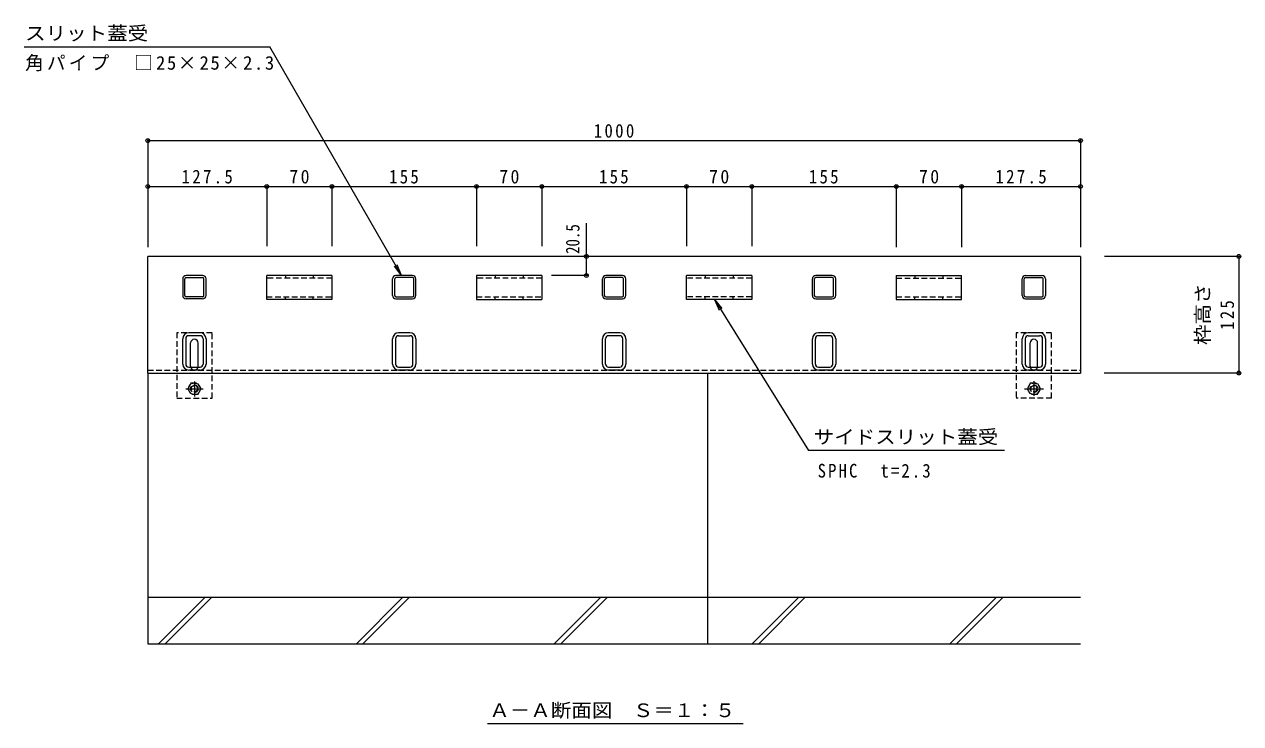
# Model space of a CAD drawing. Units: millimetres at full size, sheet at 1:5. Extents: x -1382 to 1946, y -1318 to 1367.
# Drawn here: x -1382 to -78, y -1015 to -266 of the extents above; entities that cross this region are included whole.
import ezdxf
from ezdxf.enums import TextEntityAlignment as Align

# ---------------------------------------------------------------- set-up
doc = ezdxf.new("R2010")
doc.units = ezdxf.units.MM
doc.header["$LTSCALE"] = 5
doc.header["$PDMODE"] = 32
doc.header["$PDSIZE"] = 4
doc.linetypes.add('CHAIN1', pattern=[8, 5, -1, 1, -1])
doc.linetypes.add('DASHED1', pattern=[1.8, 1.2, -0.6])
for name, color, linetype, lineweight in [('4-0_OUTLINE-0', 7, 'Continuous', 9), ('4-3_A_床ライン引きB', 7, 'DASHED1', 9), ('4-4_0108_天井情報・�', 7, 'Continuous', 9), ('4-5_0055_アルミ建具_', 7, 'Continuous', 9), ('4-F_10ﾎﾞﾙﾄ__1', 6, 'Continuous', 5)]:
    doc.layers.add(name, color=color, linetype=linetype, lineweight=lineweight)
doc.styles.add('ＭＳ ゴシック', font='')
doc.styles.get('ＭＳ ゴシック').set_extended_font_data('MS Gothic')

msp = doc.modelspace()

# ---------------------------------------------------------------- linework, layer by layer
at = {"layer": '4-0_OUTLINE-0'}
for p, q in [((-1249.254, -639.718), (-1249.254, -514.718)), ((-249.254, -514.718), (-1249.254, -514.718)), ((-249.254, -514.718), (-249.254, -639.718)), ((-1211.806, -538.818), (-1211.806, -556.618)), ((-1209.506, -556.618), (-1209.506, -538.818)), ((-1190.406, -535.218), (-1208.206, -535.218)), ((-1208.206, -537.518), (-1190.406, -537.518)), ((-1189.106, -556.618), (-1189.106, -538.818)), ((-1186.806, -556.618), (-1186.806, -538.818)), ((-986.756, -556.618), (-986.756, -538.818)), ((-984.456, -556.618), (-984.456, -538.818)), ((-965.356, -535.218), (-983.156, -535.218)), ((-965.356, -537.518), (-983.156, -537.518)), ((-964.056, -556.618), (-964.056, -538.818)), ((-961.756, -556.618), (-961.756, -538.818)), ((-761.756, -556.618), (-761.756, -538.818)), ((-759.456, -556.618), (-759.456, -538.818)), ((-740.356, -535.218), (-758.156, -535.218)), ((-740.356, -537.518), (-758.156, -537.518)), ((-739.056, -556.618), (-739.056, -538.818)), ((-736.756, -556.618), (-736.756, -538.818)), ((-536.756, -556.618), (-536.756, -538.818)), ((-534.456, -556.618), (-534.456, -538.818)), ((-515.356, -535.218), (-533.156, -535.218)), ((-515.356, -537.518), (-533.156, -537.518)), ((-514.056, -556.618), (-514.056, -538.818)), ((-511.756, -556.618), (-511.756, -538.818)), ((-311.914, -556.618), (-311.914, -538.818)), ((-309.614, -556.618), (-309.614, -538.818)), ((-308.314, -535.218), (-290.514, -535.218)), ((-308.314, -537.518), (-290.176, -537.518)), ((-289.214, -556.618), (-289.214, -538.818)), ((-286.914, -538.818), (-286.914, -556.618)), ((-1190.406, -557.918), (-1208.206, -557.918)), ((-1190.406, -560.218), (-1208.206, -560.218)), ((-983.156, -557.918), (-965.356, -557.918)), ((-983.156, -560.218), (-965.356, -560.218)), ((-758.156, -557.918), (-740.356, -557.918)), ((-758.156, -560.218), (-740.356, -560.218)), ((-533.156, -557.918), (-515.356, -557.918)), ((-533.156, -560.218), (-515.356, -560.218)), ((-308.314, -557.918), (-290.514, -557.918)), ((-308.314, -560.218), (-290.514, -560.218)), ((-1193.154, -596.518), (-1205.354, -596.518)), ((-1193.154, -599.718), (-1205.354, -599.718)), ((-968.154, -596.518), (-980.354, -596.518)), ((-980.354, -599.718), (-968.154, -599.718)), ((-743.154, -596.518), (-755.354, -596.518)), ((-743.154, -599.718), (-755.354, -599.718)), ((-518.154, -596.518), (-530.354, -596.518)), ((-518.154, -599.718), (-530.354, -599.718)), ((-293.154, -596.518), (-305.354, -596.518)), ((-305.354, -599.718), (-293.154, -599.718)), ((-1211.754, -630.118), (-1211.754, -602.918)), ((-1208.554, -602.918), (-1208.554, -630.118)), ((-1203.254, -632.518), (-1203.254, -607.518)), ((-1195.254, -632.518), (-1195.254, -607.518)), ((-1189.954, -602.918), (-1189.954, -630.118)), ((-1186.754, -602.918), (-1186.754, -630.118)), ((-986.754, -630.118), (-986.754, -602.918)), ((-983.554, -602.918), (-983.554, -630.118)), ((-964.954, -630.118), (-964.954, -602.918)), ((-961.754, -602.918), (-961.754, -630.118)), ((-761.754, -630.118), (-761.754, -602.918)), ((-758.554, -630.118), (-758.554, -602.918)), ((-739.954, -630.118), (-739.954, -602.918)), ((-736.754, -602.918), (-736.754, -630.118)), ((-536.754, -630.118), (-536.754, -602.918)), ((-533.554, -630.118), (-533.554, -602.918)), ((-514.954, -630.118), (-514.954, -602.918)), ((-511.754, -602.918), (-511.754, -630.118)), ((-311.754, -630.118), (-311.754, -602.918)), ((-308.554, -602.918), (-308.554, -630.118)), ((-303.254, -632.518), (-303.254, -607.518)), ((-295.254, -632.518), (-295.254, -607.518)), ((-289.954, -630.118), (-289.954, -602.918)), ((-286.754, -602.918), (-286.754, -630.118)), ((-1205.354, -633.318), (-1193.154, -633.318)), ((-1193.154, -636.518), (-1205.354, -636.518)), ((-980.354, -633.318), (-968.154, -633.318)), ((-968.154, -636.518), (-980.354, -636.518)), ((-755.354, -633.318), (-743.154, -633.318)), ((-743.154, -636.518), (-755.354, -636.518)), ((-530.354, -633.318), (-518.154, -633.318)), ((-518.154, -636.518), (-530.354, -636.518)), ((-305.354, -633.318), (-293.154, -633.318)), ((-293.154, -636.518), (-305.354, -636.518)), ((-1249.254, -639.718), (-249.254, -639.718))]:
    msp.add_line(p, q, dxfattribs=at)
at = {"layer": '4-0_OUTLINE-0', "linetype": 'DASHED1'}
for p, q in [((-1218.254, -596.518), (-1218.254, -666.518)), ((-1180.254, -596.518), (-1218.254, -596.518)), ((-318.254, -596.518), (-318.254, -666.518)), ((-280.254, -596.518), (-318.254, -596.518)), ((-280.254, -666.518), (-280.254, -596.518)), ((-1249.254, -636.518), (-249.254, -636.518)), ((-280.254, -666.518), (-318.254, -666.518))]:
    msp.add_line(p, q, dxfattribs=at)
at = {"layer": '4-0_OUTLINE-0', "color": 2, "linetype": 'DASHED1'}
for p, q in [((-1202.854, -650.283), (-1206.454, -656.518)), ((-1202.854, -650.283), (-1195.654, -650.283)), ((-302.854, -650.283), (-306.454, -656.518)), ((-302.854, -650.283), (-295.654, -650.283)), ((-1206.454, -656.518), (-1202.854, -662.754)), ((-1195.654, -662.754), (-1202.854, -662.754)), ((-306.454, -656.518), (-302.854, -662.754)), ((-295.654, -662.754), (-302.854, -662.754))]:
    msp.add_line(p, q, dxfattribs=at)
at = {"layer": '4-0_OUTLINE-0', "color": 2, "linetype": 'CHAIN1'}
for p, q in [((-1199.254, -648.721), (-1199.254, -664.934)), ((-299.254, -648.588), (-299.254, -664.278)), ((-1208.457, -656.518), (-1189.89, -656.518)), ((-309.322, -656.518), (-288.924, -656.518))]:
    msp.add_line(p, q, dxfattribs=at)
at = {"layer": '4-0_OUTLINE-0', "linetype": 'DASHED1'}
msp.add_lwpolyline([(-1218.254, -666.518), (-1180.254, -666.518), (-1180.254, -596.518)], dxfattribs=at)
at = {"layer": '4-0_OUTLINE-0', "color": 2, "linetype": 'DASHED1'}
for points in [[(-1195.654, -662.754), (-1192.054, -656.518), (-1195.654, -650.283)], [(-295.654, -662.754), (-292.054, -656.518), (-295.654, -650.283)]]:
    msp.add_lwpolyline(points, dxfattribs=at)
for centre, radius in [((-1199.254, -656.518), 6.235), ((-299.254, -656.518), 6.235), ((-1199.254, -656.518), 4), ((-1199.254, -656.518), 3.323), ((-299.254, -656.518), 4), ((-299.254, -656.518), 3.323)]:
    msp.add_circle(centre, radius, dxfattribs=at)
at = {"layer": '4-0_OUTLINE-0'}
for centre, radius, start, end in [((-1208.206, -538.818), 3.6, 90, 180), ((-1208.206, -538.818), 1.3, 90, 180), ((-1190.406, -538.818), 3.6, 0, 90), ((-1190.406, -538.818), 1.3, 0, 90), ((-983.156, -538.818), 3.6, 90, 180), ((-983.156, -538.818), 1.3, 90, 180), ((-965.356, -538.818), 3.6, 0, 90), ((-965.356, -538.818), 1.3, 0, 90), ((-758.156, -538.818), 3.6, 90, 180), ((-758.156, -538.818), 1.3, 90, 180), ((-740.356, -538.818), 3.6, 0, 90), ((-740.356, -538.818), 1.3, 0, 90), ((-533.156, -538.818), 3.6, 90, 180), ((-533.156, -538.818), 1.3, 90, 180), ((-515.356, -538.818), 3.6, 0, 90), ((-515.356, -538.818), 1.3, 0, 90), ((-308.314, -538.818), 3.6, 90, 180), ((-308.314, -538.818), 1.3, 90, 180), ((-290.514, -538.818), 3.6, 0, 90), ((-290.514, -538.818), 1.3, 0, 90), ((-1208.206, -556.618), 3.6, 180, 270), ((-1208.206, -556.618), 1.3, 180, 270), ((-1190.406, -556.618), 1.3, 270, 0), ((-1190.406, -556.618), 3.6, 270, 0), ((-983.156, -556.618), 3.6, 180, 270), ((-983.156, -556.618), 1.3, 180, 270), ((-965.356, -556.618), 1.3, 270, 0), ((-965.356, -556.618), 3.6, 270, 0), ((-758.156, -556.618), 3.6, 180, 270), ((-758.156, -556.618), 1.3, 180, 270), ((-740.356, -556.618), 1.3, 270, 0), ((-740.356, -556.618), 3.6, 270, 0), ((-533.156, -556.618), 3.6, 180, 270), ((-533.156, -556.618), 1.3, 180, 270), ((-515.356, -556.618), 1.3, 270, 0), ((-515.356, -556.618), 3.6, 270, 0), ((-308.314, -556.618), 3.6, 180, 270), ((-308.314, -556.618), 1.3, 180, 270), ((-290.514, -556.618), 1.3, 270, 0), ((-290.514, -556.618), 3.6, 270, 0), ((-1205.354, -602.918), 6.4, 90, 180), ((-1205.354, -602.918), 3.2, 90, 180), ((-1193.154, -602.918), 6.4, 0, 90), ((-1193.154, -602.918), 3.2, 0, 90), ((-980.354, -602.918), 6.4, 90, 180), ((-980.354, -602.918), 3.2, 90, 180), ((-968.154, -602.918), 6.4, 0, 90), ((-968.154, -602.918), 3.2, 0, 90), ((-755.354, -602.918), 6.4, 90, 180), ((-755.354, -602.918), 3.2, 90, 180), ((-743.154, -602.918), 6.4, 0, 90), ((-743.154, -602.918), 3.2, 0, 90), ((-530.354, -602.918), 6.4, 90, 180), ((-530.354, -602.918), 3.2, 90, 180), ((-518.154, -602.918), 6.4, 0, 90), ((-518.154, -602.918), 3.2, 0, 90), ((-305.354, -602.918), 6.4, 90, 180), ((-305.354, -602.918), 3.2, 90, 180), ((-293.154, -602.918), 6.4, 0, 90), ((-293.154, -602.918), 3.2, 0, 90), ((-1199.254, -607.518), 4, 90, 180), ((-1199.254, -607.518), 4, 0, 90), ((-299.254, -607.518), 4, 90, 180), ((-299.254, -607.518), 4, 0, 90), ((-1205.354, -630.118), 6.4, 180, 270), ((-1205.354, -630.118), 3.2, 180, 270), ((-1199.254, -632.518), 4, 180, 205.15066), ((-1199.254, -632.518), 4, 334.84934, 0), ((-1193.154, -630.118), 3.2, 270, 0), ((-1193.154, -630.118), 6.4, 270, 0), ((-980.354, -630.118), 6.4, 180, 270), ((-980.354, -630.118), 3.2, 180, 270), ((-968.154, -630.118), 3.2, 270, 0), ((-968.154, -630.118), 6.4, 270, 0), ((-755.354, -630.118), 6.4, 180, 270), ((-755.354, -630.118), 3.2, 180, 270), ((-743.154, -630.118), 3.2, 270, 0), ((-743.154, -630.118), 6.4, 270, 0), ((-530.354, -630.118), 6.4, 180, 270), ((-530.354, -630.118), 3.2, 180, 270), ((-518.154, -630.118), 3.2, 270, 0), ((-518.154, -630.118), 6.4, 270, 0), ((-305.354, -630.118), 6.4, 180, 270), ((-305.354, -630.118), 3.2, 180, 270), ((-299.254, -632.518), 4, 180, 205.15066), ((-299.254, -632.518), 4, 334.84934, 0), ((-293.154, -630.118), 3.2, 270, 0), ((-293.154, -630.118), 6.4, 270, 0)]:
    msp.add_arc(centre, radius, start, end, dxfattribs=at)
at = {"layer": '4-0_OUTLINE-0', "linetype": 'DASHED1'}
for centre, start, end in [((-1199.254, -632.518), 205.15066, 270), ((-1199.254, -632.518), 270, 334.84934), ((-299.254, -632.518), 205.15066, 270), ((-299.254, -632.518), 270, 334.84934)]:
    msp.add_arc(centre, 4, start, end, dxfattribs=at)
at = {"layer": '4-3_A_床ライン引きB', "linetype": 'Continuous'}
for p, q in [((-1051.754, -535.218), (-1121.754, -535.218)), ((-1121.754, -561.018), (-1121.754, -535.218)), ((-826.754, -535.218), (-896.754, -535.218)), ((-896.754, -535.218), (-896.754, -561.018)), ((-826.754, -535.218), (-826.754, -561.018)), ((-601.754, -535.218), (-671.754, -535.218)), ((-671.754, -561.018), (-671.754, -535.218)), ((-446.754, -535.218), (-376.754, -535.218)), ((-896.754, -561.018), (-826.754, -561.018)), ((-641.696, -561.018), (-633.753, -570.671)), ((-641.696, -561.018), (-636.522, -572.397))]:
    msp.add_line(p, q, dxfattribs=at)
at = {"layer": '4-3_A_床ライン引きB'}
for p, q in [((-1051.754, -538.218), (-1121.754, -538.218)), ((-1101.754, -535.218), (-1101.754, -538.218)), ((-1071.754, -535.218), (-1071.754, -538.218)), ((-826.754, -538.218), (-896.754, -538.218)), ((-876.754, -535.218), (-876.754, -538.218)), ((-846.754, -535.218), (-846.754, -538.218)), ((-601.754, -538.218), (-671.754, -538.218)), ((-651.754, -535.218), (-651.754, -538.218)), ((-621.754, -535.218), (-621.754, -538.218)), ((-446.754, -538.218), (-376.754, -538.218)), ((-426.754, -535.218), (-426.754, -538.218)), ((-396.754, -535.218), (-396.754, -538.218)), ((-1121.754, -558.018), (-1051.754, -558.018)), ((-1101.754, -561.018), (-1101.754, -558.018)), ((-1071.754, -561.018), (-1071.754, -558.018)), ((-896.754, -558.018), (-826.754, -558.018)), ((-876.754, -561.018), (-876.754, -558.018)), ((-846.754, -561.018), (-846.754, -558.018)), ((-601.754, -558.018), (-671.754, -558.018)), ((-651.754, -561.018), (-651.754, -558.018)), ((-621.754, -561.018), (-621.754, -558.018)), ((-446.754, -558.018), (-376.754, -558.018)), ((-426.754, -561.018), (-426.754, -558.018)), ((-396.754, -561.018), (-396.754, -558.018))]:
    msp.add_line(p, q, dxfattribs=at)
at = {"layer": '4-3_A_床ライン引きB', "linetype": 'Continuous'}
for points in [[(-1051.754, -535.218), (-1051.754, -561.018), (-1121.754, -561.018)], [(-601.754, -535.218), (-601.754, -561.018), (-671.754, -561.018)], [(-446.754, -535.218), (-446.754, -561.018), (-376.754, -561.018), (-376.754, -535.218)]]:
    msp.add_lwpolyline(points, dxfattribs=at)
at = {"layer": '4-4_0108_天井情報・�'}
for p, q in [((-1249.254, -389.226), (-1249.254, -504.718)), ((-1249.254, -390.726), (-249.254, -390.726)), ((-249.254, -389.226), (-249.254, -504.718)), ((-1249.254, -439.806), (-1121.755, -439.806)), ((-1121.755, -438.306), (-1121.755, -503.866)), ((-1121.755, -439.806), (-1051.754, -439.806)), ((-1051.754, -438.306), (-1051.754, -503.866)), ((-1051.754, -439.806), (-896.754, -439.806)), ((-896.754, -438.306), (-896.754, -503.866)), ((-896.754, -439.806), (-826.754, -439.806)), ((-826.754, -438.306), (-826.754, -503.866)), ((-826.754, -439.806), (-671.754, -439.806)), ((-671.754, -438.306), (-671.754, -503.866)), ((-671.754, -439.806), (-601.754, -439.806)), ((-601.754, -438.306), (-601.754, -503.866)), ((-601.754, -439.806), (-446.754, -439.806)), ((-446.754, -438.306), (-446.754, -504.718)), ((-446.754, -439.806), (-376.754, -439.806)), ((-376.754, -438.306), (-376.754, -504.718)), ((-376.754, -439.806), (-249.254, -439.806)), ((-779.046, -514.718), (-779.046, -479.179)), ((-779.046, -535.218), (-779.046, -514.718)), ((-78.094, -514.718), (-223.73, -514.718)), ((-79.594, -514.718), (-79.594, -639.718)), ((-777.546, -535.218), (-816.455, -535.218)), ((-78.094, -639.718), (-224.039, -639.718))]:
    msp.add_line(p, q, dxfattribs=at)
for p in [(-1249.254, -390.726), (-249.254, -390.726), (-1249.254, -439.806), (-1121.755, -439.806), (-1051.754, -439.806), (-896.754, -439.806), (-826.754, -439.806), (-671.754, -439.806), (-601.754, -439.806), (-446.754, -439.806), (-376.754, -439.806), (-249.254, -439.806), (-779.046, -514.718), (-79.594, -514.718), (-779.046, -535.218), (-79.594, -639.718)]:
    msp.add_point(p, dxfattribs=at)
at = {"layer": '4-5_0055_アルミ建具_'}
for p, q in [((-1381.571, -290.388), (-1118.494, -290.388)), ((-977.141, -535.218), (-1118.494, -290.388)), ((-977.141, -535.218), (-984.75, -525.301)), ((-977.141, -535.218), (-981.924, -523.67)), ((-641.696, -561.018), (-540.757, -722.864)), ((-330.913, -722.864), (-540.757, -722.864)), ((-884.93, -1015.374), (-611.013, -1015.374))]:
    msp.add_line(p, q, dxfattribs=at)
at = {"layer": '4-F_10ﾎﾞﾙﾄ__1'}
for p, q in [((-1249.254, -639.718), (-1249.254, -929.718)), ((-649.254, -639.718), (-649.254, -929.718)), ((-1249.254, -879.718), (-249.254, -879.718)), ((-1237.766, -929.718), (-1187.766, -879.718)), ((-1230.694, -929.718), (-1180.694, -879.718)), ((-1025.633, -929.718), (-975.633, -879.718)), ((-1018.562, -929.718), (-968.562, -879.718)), ((-813.501, -929.718), (-763.501, -879.718)), ((-806.43, -929.718), (-756.43, -879.718)), ((-601.369, -929.718), (-551.369, -879.718)), ((-594.298, -929.718), (-544.298, -879.718)), ((-389.237, -929.718), (-339.237, -879.718)), ((-382.166, -929.718), (-332.166, -879.718)), ((-1249.254, -929.718), (-587.671, -929.718)), ((-587.671, -929.718), (-249.254, -929.718))]:
    msp.add_line(p, q, dxfattribs=at)

# ---------------------------------------------------------------- texts
at = {"layer": '4-4_0108_天井情報・�', "color": 2, "style": 'ＭＳ ゴシック'}
for s, width, p in [('20.5', 0.8, (-782.046, -512.112)), ('枠高さ', 1.1, (-106.7, -609.718))]:
    msp.add_text(s, height=14.66, rotation=90, dxfattribs=dict(at, width=width)).set_placement(p, align=Align.BOTTOM_LEFT)
at = {"layer": '4-4_0108_天井情報・�', "color": 2, "char_height": 14.66, "attachment_point": 7, "style": 'ＭＳ ゴシック'}
for s, insert in [('\\T1.28;\\W0.9;1000', (-771.129, -387.726)), ('\\T1.28;\\W0.9;127.5', (-1213.004, -436.806)), ('\\T1.27;\\W0.95;70', (-1097.379, -436.806)), ('\\T1.27;\\W0.9;155', (-990.504, -436.806)), ('\\T1.27;\\W0.95;70', (-872.379, -436.806)), ('\\T1.27;\\W0.9;155', (-765.504, -436.806)), ('\\T1.27;\\W0.95;70', (-647.379, -436.806)), ('\\T1.27;\\W0.9;155', (-540.504, -436.806)), ('\\T1.27;\\W0.95;70', (-422.379, -436.806)), ('\\T1.28;\\W0.9;127.5', (-340.504, -436.806))]:
    msp.add_mtext(s, dxfattribs=dict(at, insert=insert))
at = {"layer": '4-4_0108_天井情報・�', "color": 2, "insert": (-84.594, -593.468), "char_height": 14.66, "attachment_point": 7, "rotation": 90, "style": 'ＭＳ ゴシック'}
msp.add_mtext('\\T1.27;\\W0.9;125', dxfattribs=at)
at = {"layer": '4-5_0055_アルミ建具_', "color": 2, "style": 'ＭＳ ゴシック', "width": 1.1}
for s, p in [('スリット蓋受', (-1380.756, -287.388)), ('サイドスリット蓋受', (-535.414, -719.864)), ('Ａ－Ａ断面図\u3000Ｓ＝１：５', (-883.158, -1012.793))]:
    msp.add_text(s, height=14.66, dxfattribs=at).set_placement(p, align=Align.BOTTOM_LEFT)
at = {"layer": '4-5_0055_アルミ建具_', "color": 2, "char_height": 14.66, "attachment_point": 7, "style": 'ＭＳ ゴシック'}
for s, insert in [('\\T1.17;角パイプ\u3000□25×25×2.3', (-1380.756, -316.395)), ('\\T1.25;\\W0.9;SPHC\u3000t=2.3', (-531.144, -751.928))]:
    msp.add_mtext(s, dxfattribs=dict(at, insert=insert))

doc.saveas('drawing.dxf')
